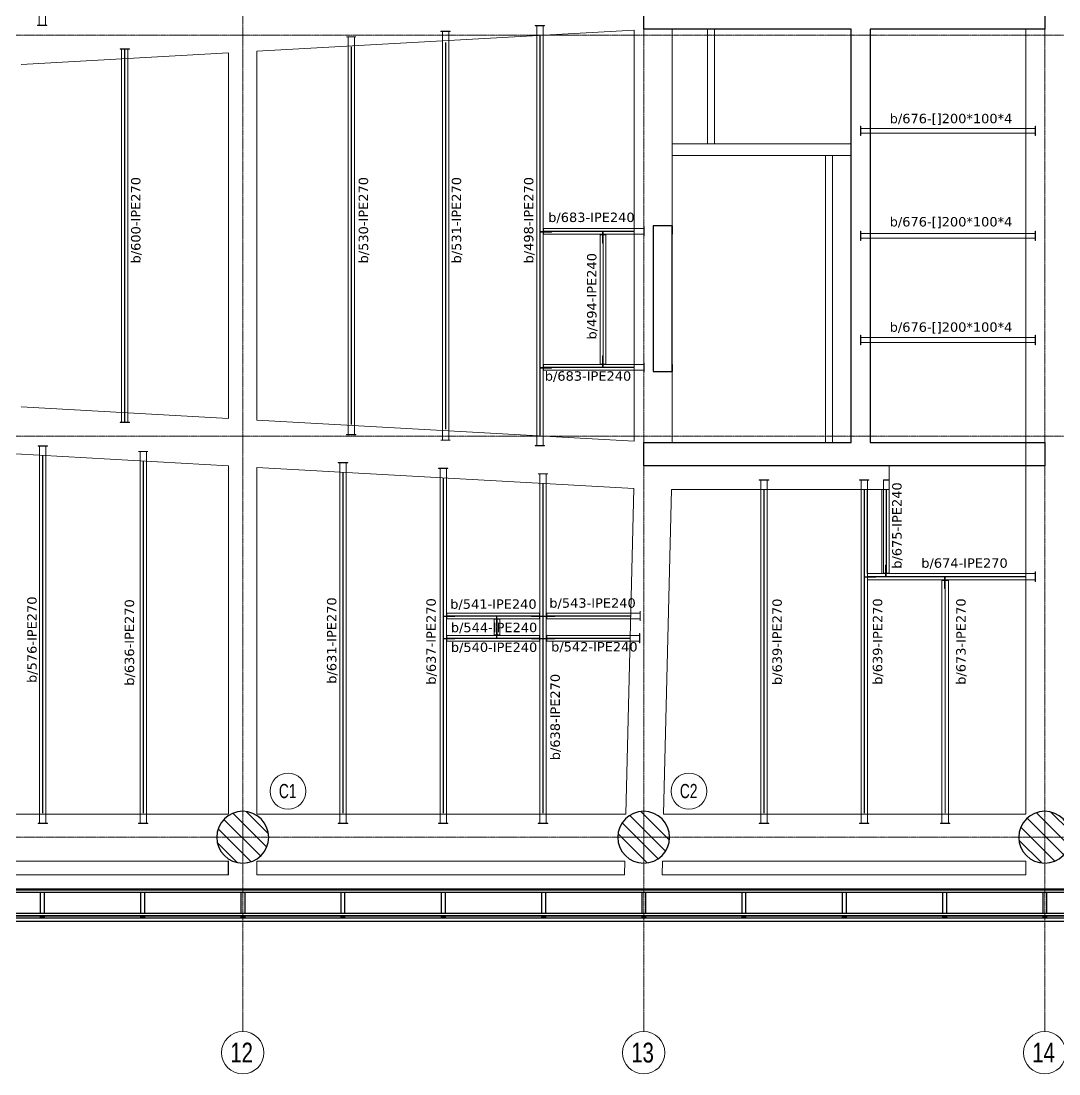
# Model space of a CAD drawing. Header units: millimetres. Extents: x 654 to 77164, y -21218 to 30031.
# Drawn here: x 42873 to 64874, y -5017 to 17300 of the extents above; entities that cross this region are included whole.
import ezdxf
from ezdxf.enums import TextEntityAlignment as Align

# ---------------------------------------------------------------- set-up
doc = ezdxf.new("R2010")
doc.units = ezdxf.units.MM
doc.linetypes.add('Grid Line', pattern=[3.33375, 1.905, -0.47625, 0.47625, -0.47625])
for name, color, linetype, lineweight in [('0-1', 7, 'Continuous', 5), ('A_ALMA', 255, 'Continuous', 5), ('E_B_PLACA-1', 10, 'Continuous', 25), ('E_B_PLACA-2', 254, 'Continuous', 25), ('E_COLUMNAS', 1, 'Continuous', 18), ('E_COLUMNAS-3', 1, 'Continuous', 35), ('E_COLUMNAS-4', 1, 'Continuous', 25), ('E_EJES', 8, 'Continuous', 9), ('E_EJES-1', 8, 'Grid Line', 9), ('E_MUROS-1', 2, 'Continuous', 25), ('E_TEXTO', 3, 'Continuous', 9), ('E_VIGAS', 5, 'Continuous', 9), ('E_VIGAS-1', 5, 'Continuous', 25), ('E_VIGAS-2', 10, 'Continuous', 25), ('E_VIGAS-3', 5, 'Continuous', 25), ('I-WALL-1', 2, 'Continuous', 18), ('P-PLATINA', 6, 'Continuous', 15), ('S-STRS', 31, 'Continuous', 9), ('VIGAS_HCB', 253, 'Continuous', 15)]:
    doc.layers.add(name, color=color, linetype=linetype, lineweight=lineweight)
doc.styles.add('Arial Narrow', font='', dxfattribs={"width": 0.85, "height": 0.3})
doc.styles.add('Swis721 LtCn BT', font='swisscl.ttf', dxfattribs={"height": 0.42})
doc.styles.add('VERDANA', font='verdana.ttf')
doc.styles.get('Arial Narrow').set_extended_font_data('Arial Narrow')

# ---------------------------------------------------------------- blocks, each defined once
blk = doc.blocks.new('EST_SFM_VIGA-METALICA-SECCION-C - EST_SFM_VIGA-METALICA-UPN100-1527742-_58_00m_N_E_-NIVEL-15 DOC')
at = {"layer": 'E_VIGAS-2'}
for p, q in [((34.044, 0.018), (-34.827, 0.018)), ((-34.827, -0.032), (34.044, -0.032))]:
    blk.add_line(p, q, dxfattribs=at)
blk = doc.blocks.new('EST_SFM_VIGA-METALICA-SECCION-C - EST_SFM_VIGA-METALICA-UPN100-1527772-_58_00m_N_E_-NIVEL-15 DOC')
at = {"layer": 'E_VIGAS-2'}
for p, q in [((34.942, 0.032), (-34.929, 0.032)), ((-34.929, -0.018), (34.942, -0.018))]:
    blk.add_line(p, q, dxfattribs=at)
blk = doc.blocks.new('EST_SFM_VIGA-METALICA-SECCION-C - EST_SFM_VIGA-METALICA-UPN160-1579051-_58_00m_N_E_-NIVEL-15 DOC')
at = {"layer": 'E_VIGAS-1'}
for p, q in [((30.107, 0.047), (-30.264, 0.047)), ((-30.269, -0.018), (30.113, -0.018))]:
    blk.add_line(p, q, dxfattribs=at)
blk = doc.blocks.new('DCTIB_CNI_EST_MOD-1A-FAC_0001_rvt-1-_58_00m_N_E_-NIVEL-15 DOC')
at = {"layer": 'E_B_PLACA-1'}
for p, q in [((-74.597, 139.545), (-5.727, 139.545)), ((-5.177, 138.995), (-75.147, 138.995))]:
    blk.add_line(p, q, dxfattribs=at)
at = {"layer": 'E_B_PLACA-2'}
for p, q in [((-5.727, 139.545), (-74.597, 139.545)), ((-75.147, 138.995), (-5.177, 138.995))]:
    blk.add_line(p, q, dxfattribs=at)
at = {"layer": 'E_VIGAS-1'}
for p, q in [((-35.953, 139.567), (-35.871, 139.567)), ((-35.953, 139.567), (-35.953, 139.545)), ((-35.953, 139.495), (-35.953, 139.045)), ((-35.871, 139.567), (-35.871, 139.545)), ((-35.871, 139.495), (-35.871, 139.045)), ((-33.828, 139.567), (-33.746, 139.567)), ((-33.828, 139.567), (-33.828, 139.545)), ((-33.828, 139.495), (-33.828, 139.045)), ((-33.746, 139.567), (-33.746, 139.545)), ((-33.746, 139.495), (-33.746, 139.045)), ((-31.703, 139.567), (-31.621, 139.567)), ((-31.703, 139.567), (-31.703, 139.545)), ((-31.703, 139.495), (-31.703, 139.045)), ((-31.621, 139.567), (-31.621, 139.545)), ((-31.621, 139.495), (-31.621, 139.045)), ((-29.578, 139.567), (-29.496, 139.567)), ((-29.578, 139.545), (-29.578, 139.567)), ((-29.578, 139.045), (-29.578, 139.495)), ((-29.496, 139.545), (-29.496, 139.567)), ((-29.496, 139.045), (-29.496, 139.495)), ((-27.454, 139.567), (-27.372, 139.567)), ((-27.454, 139.567), (-27.454, 139.545)), ((-27.454, 139.495), (-27.454, 139.045)), ((-27.372, 139.567), (-27.372, 139.545)), ((-27.372, 139.495), (-27.372, 139.045)), ((-25.328, 139.567), (-25.246, 139.567)), ((-25.328, 139.567), (-25.328, 139.545)), ((-25.328, 139.495), (-25.328, 139.045)), ((-25.246, 139.567), (-25.246, 139.545)), ((-25.246, 139.495), (-25.246, 139.045)), ((-23.203, 139.567), (-23.121, 139.567)), ((-23.203, 139.567), (-23.203, 139.545)), ((-23.203, 139.495), (-23.203, 139.045)), ((-23.121, 139.567), (-23.121, 139.545)), ((-23.121, 139.495), (-23.121, 139.045)), ((-21.078, 139.567), (-20.996, 139.567)), ((-21.078, 139.545), (-21.078, 139.567)), ((-21.078, 139.045), (-21.078, 139.495)), ((-20.996, 139.545), (-20.996, 139.567)), ((-20.996, 139.045), (-20.996, 139.495)), ((-18.953, 139.567), (-18.871, 139.567)), ((-18.953, 139.567), (-18.953, 139.545)), ((-18.953, 139.495), (-18.953, 139.045)), ((-18.871, 139.567), (-18.871, 139.545)), ((-18.871, 139.495), (-18.871, 139.045)), ((-16.828, 139.567), (-16.746, 139.567)), ((-16.828, 139.567), (-16.828, 139.545)), ((-16.828, 139.495), (-16.828, 139.045)), ((-16.746, 139.567), (-16.746, 139.545)), ((-16.746, 139.495), (-16.746, 139.045)), ((-14.703, 139.567), (-14.621, 139.567)), ((-14.703, 139.567), (-14.703, 139.545)), ((-14.703, 139.495), (-14.703, 139.045)), ((-14.621, 139.567), (-14.621, 139.545)), ((-14.621, 139.495), (-14.621, 139.045)), ((-35.953, 138.995), (-35.953, 138.967)), ((-35.953, 138.967), (-35.871, 138.967)), ((-35.953, 138.966), (-35.953, 138.967)), ((-35.925, 138.966), (-35.953, 138.966)), ((-35.915, 138.961), (-35.915, 138.966)), ((-35.915, 138.947), (-35.915, 138.961)), ((-35.91, 138.966), (-35.91, 138.961)), ((-35.91, 138.961), (-35.91, 138.947)), ((-35.871, 138.966), (-35.899, 138.966)), ((-35.871, 138.995), (-35.871, 138.967)), ((-35.871, 138.967), (-35.871, 138.966)), ((-33.828, 138.995), (-33.828, 138.967)), ((-33.828, 138.967), (-33.746, 138.967)), ((-33.828, 138.966), (-33.828, 138.967)), ((-33.8, 138.966), (-33.828, 138.966)), ((-33.79, 138.961), (-33.79, 138.966)), ((-33.79, 138.947), (-33.79, 138.961)), ((-33.785, 138.966), (-33.785, 138.961)), ((-33.785, 138.961), (-33.785, 138.947)), ((-33.746, 138.966), (-33.774, 138.966)), ((-33.746, 138.995), (-33.746, 138.967)), ((-33.746, 138.967), (-33.746, 138.966)), ((-31.703, 138.995), (-31.703, 138.967)), ((-31.703, 138.967), (-31.621, 138.967)), ((-31.703, 138.966), (-31.703, 138.967)), ((-31.675, 138.966), (-31.703, 138.966)), ((-31.664, 138.961), (-31.664, 138.966)), ((-31.664, 138.947), (-31.664, 138.961)), ((-31.659, 138.966), (-31.659, 138.961)), ((-31.659, 138.961), (-31.659, 138.947)), ((-31.621, 138.966), (-31.649, 138.966)), ((-31.621, 138.995), (-31.621, 138.967)), ((-31.621, 138.967), (-31.621, 138.966)), ((-29.578, 138.967), (-29.578, 138.995)), ((-29.578, 138.966), (-29.578, 138.967)), ((-29.578, 138.967), (-29.496, 138.967)), ((-29.55, 138.966), (-29.578, 138.966)), ((-29.54, 138.961), (-29.54, 138.966)), ((-29.54, 138.947), (-29.54, 138.961)), ((-29.535, 138.966), (-29.535, 138.961)), ((-29.535, 138.961), (-29.535, 138.947)), ((-29.496, 138.966), (-29.524, 138.966)), ((-29.496, 138.967), (-29.496, 138.995)), ((-29.496, 138.967), (-29.496, 138.966)), ((-27.454, 138.995), (-27.454, 138.967)), ((-27.454, 138.967), (-27.372, 138.967)), ((-27.454, 138.966), (-27.454, 138.967)), ((-27.426, 138.966), (-27.454, 138.966)), ((-27.415, 138.961), (-27.415, 138.966)), ((-27.415, 138.947), (-27.415, 138.961)), ((-27.41, 138.966), (-27.41, 138.961)), ((-27.41, 138.961), (-27.41, 138.947)), ((-27.372, 138.966), (-27.399, 138.966)), ((-27.372, 138.995), (-27.372, 138.967)), ((-27.372, 138.967), (-27.372, 138.966)), ((-25.328, 138.995), (-25.328, 138.967)), ((-25.328, 138.967), (-25.246, 138.967)), ((-25.328, 138.966), (-25.328, 138.967)), ((-25.3, 138.966), (-25.328, 138.966)), ((-25.29, 138.961), (-25.29, 138.966)), ((-25.29, 138.947), (-25.29, 138.961)), ((-25.285, 138.966), (-25.285, 138.961)), ((-25.285, 138.961), (-25.285, 138.947)), ((-25.246, 138.966), (-25.274, 138.966)), ((-25.246, 138.995), (-25.246, 138.967)), ((-25.246, 138.967), (-25.246, 138.966)), ((-23.203, 138.995), (-23.203, 138.967)), ((-23.203, 138.967), (-23.121, 138.967)), ((-23.203, 138.966), (-23.203, 138.967)), ((-23.175, 138.966), (-23.203, 138.966)), ((-23.164, 138.961), (-23.164, 138.966)), ((-23.164, 138.947), (-23.164, 138.961)), ((-23.159, 138.966), (-23.159, 138.961)), ((-23.159, 138.961), (-23.159, 138.947)), ((-23.121, 138.966), (-23.149, 138.966)), ((-23.121, 138.995), (-23.121, 138.967)), ((-23.121, 138.967), (-23.121, 138.966)), ((-21.078, 138.967), (-21.078, 138.995)), ((-21.078, 138.966), (-21.078, 138.967)), ((-21.078, 138.967), (-20.996, 138.967)), ((-21.05, 138.966), (-21.078, 138.966)), ((-21.04, 138.961), (-21.04, 138.966)), ((-21.04, 138.947), (-21.04, 138.961)), ((-21.035, 138.966), (-21.035, 138.961)), ((-21.035, 138.961), (-21.035, 138.947)), ((-20.996, 138.966), (-21.024, 138.966)), ((-20.996, 138.967), (-20.996, 138.995)), ((-20.996, 138.967), (-20.996, 138.966)), ((-18.953, 138.995), (-18.953, 138.967)), ((-18.953, 138.967), (-18.871, 138.967)), ((-18.953, 138.966), (-18.953, 138.967)), ((-18.925, 138.966), (-18.953, 138.966)), ((-18.915, 138.961), (-18.915, 138.966)), ((-18.915, 138.947), (-18.915, 138.961)), ((-18.91, 138.966), (-18.91, 138.961)), ((-18.91, 138.961), (-18.91, 138.947)), ((-18.871, 138.966), (-18.899, 138.966)), ((-18.871, 138.995), (-18.871, 138.967)), ((-18.871, 138.967), (-18.871, 138.966)), ((-16.828, 138.995), (-16.828, 138.967)), ((-16.828, 138.967), (-16.746, 138.967)), ((-16.828, 138.966), (-16.828, 138.967)), ((-16.8, 138.966), (-16.828, 138.966)), ((-16.79, 138.961), (-16.79, 138.966)), ((-16.79, 138.947), (-16.79, 138.961)), ((-16.785, 138.966), (-16.785, 138.961)), ((-16.785, 138.961), (-16.785, 138.947)), ((-16.746, 138.966), (-16.774, 138.966)), ((-16.746, 138.995), (-16.746, 138.967)), ((-16.746, 138.967), (-16.746, 138.966)), ((-14.703, 138.995), (-14.703, 138.967)), ((-14.621, 138.967), (-14.703, 138.967)), ((-14.703, 138.967), (-14.621, 138.967)), ((-14.703, 138.966), (-14.703, 138.967)), ((-14.675, 138.966), (-14.703, 138.966)), ((-14.665, 138.961), (-14.665, 138.966)), ((-14.665, 138.947), (-14.665, 138.961)), ((-14.66, 138.966), (-14.66, 138.961)), ((-14.66, 138.961), (-14.66, 138.947)), ((-14.621, 138.966), (-14.649, 138.966)), ((-14.621, 138.995), (-14.621, 138.967)), ((-14.621, 138.967), (-14.621, 138.966))]:
    blk.add_line(p, q, dxfattribs=at)
for points, knots in [([(-35.915, 138.961), (-35.915, 138.962), (-35.915, 138.963), (-35.917, 138.965), (-35.918, 138.965), (-35.92, 138.966), (-35.921, 138.966), (-35.922, 138.966), (-35.924, 138.966), (-35.925, 138.966)], [0, 0, 0, 0, 0.285714, 0.428571, 0.571429, 0.678571, 0.732143, 0.785714, 1, 1, 1, 1]), ([(-35.925, 138.966), (-35.924, 138.966), (-35.923, 138.966), (-35.92, 138.966), (-35.918, 138.965), (-35.916, 138.964), (-35.915, 138.963), (-35.915, 138.962), (-35.915, 138.961)], [0, 0, 0, 0, 0.142857, 0.285714, 0.428571, 0.571429, 0.785714, 1, 1, 1, 1]), ([(-35.91, 138.961), (-35.91, 138.962), (-35.909, 138.963), (-35.908, 138.965), (-35.906, 138.965), (-35.905, 138.966), (-35.904, 138.966), (-35.902, 138.966), (-35.9, 138.966), (-35.899, 138.966)], [0, 0, 0, 0, 0.285714, 0.428571, 0.571429, 0.678571, 0.732143, 0.785714, 1, 1, 1, 1]), ([(-35.899, 138.966), (-35.9, 138.966), (-35.901, 138.966), (-35.904, 138.966), (-35.906, 138.965), (-35.908, 138.964), (-35.909, 138.963), (-35.91, 138.962), (-35.91, 138.961)], [0, 0, 0, 0, 0.142857, 0.285714, 0.428571, 0.571429, 0.785714, 1, 1, 1, 1]), ([(-33.79, 138.961), (-33.79, 138.962), (-33.79, 138.963), (-33.792, 138.965), (-33.793, 138.965), (-33.795, 138.966), (-33.796, 138.966), (-33.797, 138.966), (-33.799, 138.966), (-33.8, 138.966)], [0, 0, 0, 0, 0.285714, 0.428571, 0.571429, 0.678571, 0.732143, 0.785714, 1, 1, 1, 1]), ([(-33.8, 138.966), (-33.799, 138.966), (-33.798, 138.966), (-33.795, 138.966), (-33.793, 138.965), (-33.791, 138.964), (-33.79, 138.963), (-33.79, 138.962), (-33.79, 138.961)], [0, 0, 0, 0, 0.142857, 0.285714, 0.428571, 0.571429, 0.785714, 1, 1, 1, 1]), ([(-33.785, 138.961), (-33.785, 138.962), (-33.784, 138.963), (-33.783, 138.965), (-33.781, 138.965), (-33.78, 138.966), (-33.779, 138.966), (-33.777, 138.966), (-33.775, 138.966), (-33.774, 138.966)], [0, 0, 0, 0, 0.285714, 0.428571, 0.571429, 0.678571, 0.732143, 0.785714, 1, 1, 1, 1]), ([(-33.774, 138.966), (-33.775, 138.966), (-33.776, 138.966), (-33.779, 138.966), (-33.781, 138.965), (-33.783, 138.964), (-33.784, 138.963), (-33.785, 138.962), (-33.785, 138.961)], [0, 0, 0, 0, 0.142857, 0.285714, 0.428571, 0.571429, 0.785714, 1, 1, 1, 1]), ([(-31.664, 138.961), (-31.664, 138.962), (-31.665, 138.963), (-31.666, 138.965), (-31.668, 138.965), (-31.669, 138.966), (-31.67, 138.966), (-31.672, 138.966), (-31.674, 138.966), (-31.675, 138.966)], [0, 0, 0, 0, 0.285714, 0.428571, 0.571429, 0.678571, 0.732143, 0.785714, 1, 1, 1, 1]), ([(-31.675, 138.966), (-31.674, 138.966), (-31.673, 138.966), (-31.67, 138.966), (-31.668, 138.965), (-31.666, 138.964), (-31.665, 138.963), (-31.664, 138.962), (-31.664, 138.961)], [0, 0, 0, 0, 0.142857, 0.285714, 0.428571, 0.571429, 0.785714, 1, 1, 1, 1]), ([(-31.659, 138.961), (-31.659, 138.962), (-31.659, 138.963), (-31.657, 138.965), (-31.656, 138.965), (-31.654, 138.966), (-31.653, 138.966), (-31.652, 138.966), (-31.65, 138.966), (-31.649, 138.966)], [0, 0, 0, 0, 0.285714, 0.428571, 0.571429, 0.678571, 0.732143, 0.785714, 1, 1, 1, 1]), ([(-31.649, 138.966), (-31.65, 138.966), (-31.651, 138.966), (-31.654, 138.966), (-31.656, 138.965), (-31.658, 138.964), (-31.659, 138.963), (-31.659, 138.962), (-31.659, 138.961)], [0, 0, 0, 0, 0.142857, 0.285714, 0.428571, 0.571429, 0.785714, 1, 1, 1, 1]), ([(-29.55, 138.966), (-29.549, 138.966), (-29.548, 138.966), (-29.545, 138.966), (-29.543, 138.965), (-29.541, 138.964), (-29.54, 138.963), (-29.54, 138.962), (-29.54, 138.961)], [0, 0, 0, 0, 0.142857, 0.285714, 0.428571, 0.571429, 0.785714, 1, 1, 1, 1]), ([(-29.54, 138.961), (-29.54, 138.962), (-29.54, 138.963), (-29.542, 138.965), (-29.543, 138.965), (-29.545, 138.966), (-29.546, 138.966), (-29.547, 138.966), (-29.549, 138.966), (-29.55, 138.966)], [0, 0, 0, 0, 0.285714, 0.428571, 0.571429, 0.678571, 0.732143, 0.785714, 1, 1, 1, 1]), ([(-29.524, 138.966), (-29.525, 138.966), (-29.526, 138.966), (-29.529, 138.966), (-29.531, 138.965), (-29.533, 138.964), (-29.534, 138.963), (-29.535, 138.962), (-29.535, 138.961)], [0, 0, 0, 0, 0.142857, 0.285714, 0.428571, 0.571429, 0.785714, 1, 1, 1, 1]), ([(-29.535, 138.961), (-29.535, 138.962), (-29.534, 138.963), (-29.533, 138.965), (-29.531, 138.965), (-29.53, 138.966), (-29.529, 138.966), (-29.527, 138.966), (-29.525, 138.966), (-29.524, 138.966)], [0, 0, 0, 0, 0.285714, 0.428571, 0.571429, 0.678571, 0.732143, 0.785714, 1, 1, 1, 1]), ([(-27.415, 138.961), (-27.415, 138.962), (-27.415, 138.963), (-27.417, 138.965), (-27.419, 138.965), (-27.42, 138.966), (-27.421, 138.966), (-27.423, 138.966), (-27.424, 138.966), (-27.426, 138.966)], [0, 0, 0, 0, 0.285714, 0.428571, 0.571429, 0.678571, 0.732143, 0.785714, 1, 1, 1, 1]), ([(-27.426, 138.966), (-27.425, 138.966), (-27.423, 138.966), (-27.421, 138.966), (-27.419, 138.965), (-27.417, 138.964), (-27.415, 138.963), (-27.415, 138.962), (-27.415, 138.961)], [0, 0, 0, 0, 0.142857, 0.285714, 0.428571, 0.571429, 0.785714, 1, 1, 1, 1]), ([(-27.41, 138.961), (-27.41, 138.962), (-27.41, 138.963), (-27.408, 138.965), (-27.407, 138.965), (-27.405, 138.966), (-27.404, 138.966), (-27.402, 138.966), (-27.401, 138.966), (-27.399, 138.966)], [0, 0, 0, 0, 0.285714, 0.428571, 0.571429, 0.678571, 0.732143, 0.785714, 1, 1, 1, 1]), ([(-27.399, 138.966), (-27.4, 138.966), (-27.402, 138.966), (-27.404, 138.966), (-27.406, 138.965), (-27.408, 138.964), (-27.41, 138.963), (-27.41, 138.962), (-27.41, 138.961)], [0, 0, 0, 0, 0.142857, 0.285714, 0.428571, 0.571429, 0.785714, 1, 1, 1, 1]), ([(-25.29, 138.961), (-25.29, 138.962), (-25.29, 138.963), (-25.292, 138.965), (-25.293, 138.965), (-25.295, 138.966), (-25.296, 138.966), (-25.297, 138.966), (-25.299, 138.966), (-25.3, 138.966)], [0, 0, 0, 0, 0.285714, 0.428571, 0.571429, 0.678571, 0.732143, 0.785714, 1, 1, 1, 1]), ([(-25.3, 138.966), (-25.299, 138.966), (-25.298, 138.966), (-25.295, 138.966), (-25.293, 138.965), (-25.291, 138.964), (-25.29, 138.963), (-25.29, 138.962), (-25.29, 138.961)], [0, 0, 0, 0, 0.142857, 0.285714, 0.428571, 0.571429, 0.785714, 1, 1, 1, 1]), ([(-25.285, 138.961), (-25.285, 138.962), (-25.284, 138.963), (-25.283, 138.965), (-25.281, 138.965), (-25.28, 138.966), (-25.279, 138.966), (-25.277, 138.966), (-25.275, 138.966), (-25.274, 138.966)], [0, 0, 0, 0, 0.285714, 0.428571, 0.571429, 0.678571, 0.732143, 0.785714, 1, 1, 1, 1]), ([(-25.274, 138.966), (-25.275, 138.966), (-25.276, 138.966), (-25.279, 138.966), (-25.281, 138.965), (-25.283, 138.964), (-25.284, 138.963), (-25.285, 138.962), (-25.285, 138.961)], [0, 0, 0, 0, 0.142857, 0.285714, 0.428571, 0.571429, 0.785714, 1, 1, 1, 1]), ([(-23.164, 138.961), (-23.164, 138.962), (-23.165, 138.963), (-23.166, 138.965), (-23.168, 138.965), (-23.169, 138.966), (-23.17, 138.966), (-23.172, 138.966), (-23.174, 138.966), (-23.175, 138.966)], [0, 0, 0, 0, 0.285714, 0.428571, 0.571429, 0.678571, 0.732143, 0.785714, 1, 1, 1, 1]), ([(-23.175, 138.966), (-23.174, 138.966), (-23.173, 138.966), (-23.17, 138.966), (-23.168, 138.965), (-23.166, 138.964), (-23.165, 138.963), (-23.164, 138.962), (-23.164, 138.961)], [0, 0, 0, 0, 0.142857, 0.285714, 0.428571, 0.571429, 0.785714, 1, 1, 1, 1]), ([(-23.159, 138.961), (-23.159, 138.962), (-23.159, 138.963), (-23.157, 138.965), (-23.156, 138.965), (-23.154, 138.966), (-23.153, 138.966), (-23.152, 138.966), (-23.15, 138.966), (-23.149, 138.966)], [0, 0, 0, 0, 0.285714, 0.428571, 0.571429, 0.678571, 0.732143, 0.785714, 1, 1, 1, 1]), ([(-23.149, 138.966), (-23.15, 138.966), (-23.151, 138.966), (-23.154, 138.966), (-23.156, 138.965), (-23.158, 138.964), (-23.159, 138.963), (-23.159, 138.962), (-23.159, 138.961)], [0, 0, 0, 0, 0.142857, 0.285714, 0.428571, 0.571429, 0.785714, 1, 1, 1, 1]), ([(-21.05, 138.966), (-21.049, 138.966), (-21.048, 138.966), (-21.045, 138.966), (-21.043, 138.965), (-21.041, 138.964), (-21.04, 138.963), (-21.04, 138.962), (-21.04, 138.961)], [0, 0, 0, 0, 0.142857, 0.285714, 0.428571, 0.571429, 0.785714, 1, 1, 1, 1]), ([(-21.04, 138.961), (-21.04, 138.962), (-21.04, 138.963), (-21.042, 138.965), (-21.043, 138.965), (-21.045, 138.966), (-21.046, 138.966), (-21.047, 138.966), (-21.049, 138.966), (-21.05, 138.966)], [0, 0, 0, 0, 0.285714, 0.428571, 0.571429, 0.678571, 0.732143, 0.785714, 1, 1, 1, 1]), ([(-21.024, 138.966), (-21.025, 138.966), (-21.026, 138.966), (-21.029, 138.966), (-21.031, 138.965), (-21.033, 138.964), (-21.034, 138.963), (-21.035, 138.962), (-21.035, 138.961)], [0, 0, 0, 0, 0.142857, 0.285714, 0.428571, 0.571429, 0.785714, 1, 1, 1, 1]), ([(-21.035, 138.961), (-21.035, 138.962), (-21.034, 138.963), (-21.033, 138.965), (-21.031, 138.965), (-21.03, 138.966), (-21.029, 138.966), (-21.027, 138.966), (-21.025, 138.966), (-21.024, 138.966)], [0, 0, 0, 0, 0.285714, 0.428571, 0.571429, 0.678571, 0.732143, 0.785714, 1, 1, 1, 1]), ([(-18.915, 138.961), (-18.915, 138.962), (-18.915, 138.963), (-18.917, 138.965), (-18.918, 138.965), (-18.92, 138.966), (-18.921, 138.966), (-18.922, 138.966), (-18.924, 138.966), (-18.925, 138.966)], [0, 0, 0, 0, 0.285714, 0.428571, 0.571429, 0.678571, 0.732143, 0.785714, 1, 1, 1, 1]), ([(-18.925, 138.966), (-18.924, 138.966), (-18.923, 138.966), (-18.92, 138.966), (-18.918, 138.965), (-18.916, 138.964), (-18.915, 138.963), (-18.915, 138.962), (-18.915, 138.961)], [0, 0, 0, 0, 0.142857, 0.285714, 0.428571, 0.571429, 0.785714, 1, 1, 1, 1]), ([(-18.91, 138.961), (-18.91, 138.962), (-18.909, 138.963), (-18.908, 138.965), (-18.906, 138.965), (-18.905, 138.966), (-18.904, 138.966), (-18.902, 138.966), (-18.9, 138.966), (-18.899, 138.966)], [0, 0, 0, 0, 0.285714, 0.428571, 0.571429, 0.678571, 0.732143, 0.785714, 1, 1, 1, 1]), ([(-18.899, 138.966), (-18.9, 138.966), (-18.901, 138.966), (-18.904, 138.966), (-18.906, 138.965), (-18.908, 138.964), (-18.909, 138.963), (-18.91, 138.962), (-18.91, 138.961)], [0, 0, 0, 0, 0.142857, 0.285714, 0.428571, 0.571429, 0.785714, 1, 1, 1, 1]), ([(-16.79, 138.961), (-16.79, 138.962), (-16.79, 138.963), (-16.792, 138.965), (-16.793, 138.965), (-16.795, 138.966), (-16.796, 138.966), (-16.797, 138.966), (-16.799, 138.966), (-16.8, 138.966)], [0, 0, 0, 0, 0.285714, 0.428571, 0.571429, 0.678571, 0.732143, 0.785714, 1, 1, 1, 1]), ([(-16.8, 138.966), (-16.799, 138.966), (-16.798, 138.966), (-16.795, 138.966), (-16.793, 138.965), (-16.791, 138.964), (-16.79, 138.963), (-16.79, 138.962), (-16.79, 138.961)], [0, 0, 0, 0, 0.142857, 0.285714, 0.428571, 0.571429, 0.785714, 1, 1, 1, 1]), ([(-16.785, 138.961), (-16.785, 138.962), (-16.784, 138.963), (-16.783, 138.965), (-16.781, 138.965), (-16.78, 138.966), (-16.779, 138.966), (-16.777, 138.966), (-16.775, 138.966), (-16.774, 138.966)], [0, 0, 0, 0, 0.285714, 0.428571, 0.571429, 0.678571, 0.732143, 0.785714, 1, 1, 1, 1]), ([(-16.774, 138.966), (-16.775, 138.966), (-16.776, 138.966), (-16.779, 138.966), (-16.781, 138.965), (-16.783, 138.964), (-16.784, 138.963), (-16.785, 138.962), (-16.785, 138.961)], [0, 0, 0, 0, 0.142857, 0.285714, 0.428571, 0.571429, 0.785714, 1, 1, 1, 1]), ([(-14.665, 138.961), (-14.665, 138.962), (-14.665, 138.963), (-14.667, 138.965), (-14.668, 138.965), (-14.67, 138.966), (-14.671, 138.966), (-14.672, 138.966), (-14.674, 138.966), (-14.675, 138.966)], [0, 0, 0, 0, 0.285714, 0.428571, 0.571429, 0.678571, 0.732143, 0.785714, 1, 1, 1, 1]), ([(-14.675, 138.966), (-14.674, 138.966), (-14.673, 138.966), (-14.67, 138.966), (-14.668, 138.965), (-14.666, 138.964), (-14.665, 138.963), (-14.665, 138.962), (-14.665, 138.961)], [0, 0, 0, 0, 0.142857, 0.285714, 0.428571, 0.571429, 0.785714, 1, 1, 1, 1]), ([(-14.66, 138.961), (-14.66, 138.962), (-14.659, 138.963), (-14.658, 138.965), (-14.656, 138.965), (-14.655, 138.966), (-14.654, 138.966), (-14.652, 138.966), (-14.65, 138.966), (-14.649, 138.966)], [0, 0, 0, 0, 0.285714, 0.428571, 0.571429, 0.678571, 0.732143, 0.785714, 1, 1, 1, 1]), ([(-14.649, 138.966), (-14.65, 138.966), (-14.651, 138.966), (-14.654, 138.966), (-14.656, 138.965), (-14.658, 138.964), (-14.659, 138.963), (-14.66, 138.962), (-14.66, 138.961)], [0, 0, 0, 0, 0.142857, 0.285714, 0.428571, 0.571429, 0.785714, 1, 1, 1, 1])]:
    blk.add_open_spline(points, degree=3, knots=knots, dxfattribs=at)
for name, p in [('EST_SFM_VIGA-METALICA-SECCION-C - EST_SFM_VIGA-METALICA-UPN100-1527742-_58_00m_N_E_-NIVEL-15 DOC', (-39.77, 139.527)), ('EST_SFM_VIGA-METALICA-SECCION-C - EST_SFM_VIGA-METALICA-UPN100-1527772-_58_00m_N_E_-NIVEL-15 DOC', (-40.169, 139.013)), ('EST_SFM_VIGA-METALICA-SECCION-C - EST_SFM_VIGA-METALICA-UPN160-1579051-_58_00m_N_E_-NIVEL-15 DOC', (-40.084, 138.9))]:
    blk.add_blockref(name, p, dxfattribs=at)
blk = doc.blocks.new('EST_SCM_COLUMNA-SECCION-CIRCULAR - EST_SCM_COLUMNA-CONCRETO-CIRCULAR_Ø_110cm-V14-_58_00m_N_E_-NIVEL-15 DOC')
at = {"layer": 'E_COLUMNAS'}
h = blk.add_hatch(dxfattribs=at)
h.set_pattern_fill('FP_11', color=256, style=0, pattern_type=2)
h.set_pattern_definition([(135, (31.662, -140.662), (-0.15909903, -0.15909903), [])])
h.paths.add_polyline_path([(0.041, -0.548), (0.122, -0.536), (0.201, -0.512), (0.275, -0.476), (0.343, -0.43), (0.403, -0.374), (0.454, -0.31), (0.496, -0.239), (0.526, -0.162), (0.544, -0.082), (0.55, 0), (0.544, 0.082), (0.526, 0.162), (0.496, 0.239), (0.454, 0.31), (0.403, 0.374), (0.343, 0.43), (0.275, 0.476), (0.201, 0.512), (0.122, 0.536), (0.041, 0.548), (-0.041, 0.548), (-0.122, 0.536), (-0.201, 0.512), (-0.275, 0.476), (-0.343, 0.43), (-0.403, 0.374), (-0.454, 0.31), (-0.496, 0.239), (-0.526, 0.162), (-0.544, 0.082), (-0.55, 0), (-0.544, -0.082), (-0.526, -0.162), (-0.496, -0.239), (-0.454, -0.31), (-0.403, -0.374), (-0.343, -0.43), (-0.275, -0.476), (-0.201, -0.512), (-0.122, -0.536), (-0.041, -0.548)])
at = {"layer": 'E_COLUMNAS-4'}
for start, end in [(360, 180), (180, 360)]:
    blk.add_arc((0, 0), 0.55, start, end, dxfattribs=at)
blk = doc.blocks.new('EST_SCM_COLUMNA-SECCION-CIRCULAR - EST_SCM_COLUMNA-CONCRETO-CIRCULAR_Ø_110cm-V15-_58_00m_N_E_-NIVEL-15 DOC')
at = {"layer": 'E_COLUMNAS'}
h = blk.add_hatch(dxfattribs=at)
h.set_pattern_fill('FP_12', color=256, style=0, pattern_type=2)
h.set_pattern_definition([(135, (23.162, -140.662), (-0.15909903, -0.15909903), [])])
h.paths.add_polyline_path([(0.041, -0.548), (0.122, -0.536), (0.201, -0.512), (0.275, -0.476), (0.343, -0.43), (0.403, -0.374), (0.454, -0.31), (0.496, -0.239), (0.526, -0.162), (0.544, -0.082), (0.55, 0), (0.544, 0.082), (0.526, 0.162), (0.496, 0.239), (0.454, 0.31), (0.403, 0.374), (0.343, 0.43), (0.275, 0.476), (0.201, 0.512), (0.122, 0.536), (0.041, 0.548), (-0.041, 0.548), (-0.122, 0.536), (-0.201, 0.512), (-0.275, 0.476), (-0.343, 0.43), (-0.403, 0.374), (-0.454, 0.31), (-0.496, 0.239), (-0.526, 0.162), (-0.544, 0.082), (-0.55, 0), (-0.544, -0.082), (-0.526, -0.162), (-0.496, -0.239), (-0.454, -0.31), (-0.403, -0.374), (-0.343, -0.43), (-0.275, -0.476), (-0.201, -0.512), (-0.122, -0.536), (-0.041, -0.548)])
at = {"layer": 'E_COLUMNAS-4'}
for start, end in [(360, 180), (180, 360)]:
    blk.add_arc((0, 0), 0.55, start, end, dxfattribs=at)
blk = doc.blocks.new('EST_SCM_COLUMNA-SECCION-CIRCULAR - EST_SCM_COLUMNA-CONCRETO-CIRCULAR_Ø_110cm-V16-_58_00m_N_E_-NIVEL-15 DOC')
at = {"layer": 'E_COLUMNAS'}
h = blk.add_hatch(dxfattribs=at)
h.set_pattern_fill('FP_13', color=256, style=0, pattern_type=2)
h.set_pattern_definition([(135, (14.662, -140.662), (-0.15909903, -0.15909903), [])])
h.paths.add_polyline_path([(0.041, -0.548), (0.122, -0.536), (0.201, -0.512), (0.275, -0.476), (0.343, -0.43), (0.403, -0.374), (0.454, -0.31), (0.496, -0.239), (0.526, -0.162), (0.544, -0.082), (0.55, 0), (0.544, 0.082), (0.526, 0.162), (0.496, 0.239), (0.454, 0.31), (0.403, 0.374), (0.343, 0.43), (0.275, 0.476), (0.201, 0.512), (0.122, 0.536), (0.041, 0.548), (-0.041, 0.548), (-0.122, 0.536), (-0.201, 0.512), (-0.275, 0.476), (-0.343, 0.43), (-0.403, 0.374), (-0.454, 0.31), (-0.496, 0.239), (-0.526, 0.162), (-0.544, 0.082), (-0.55, 0), (-0.544, -0.082), (-0.526, -0.162), (-0.496, -0.239), (-0.454, -0.31), (-0.403, -0.374), (-0.343, -0.43), (-0.275, -0.476), (-0.201, -0.512), (-0.122, -0.536), (-0.041, -0.548)])
at = {"layer": 'E_COLUMNAS-4'}
for start, end in [(360, 180), (180, 360)]:
    blk.add_arc((0, 0), 0.55, start, end, dxfattribs=at)
blk = doc.blocks.new('Grid - CNI_NOMBRE EJES-372759-_58_00m_N_E_-NIVEL-15 DOC')
at = {"layer": 'E_EJES'}
blk.add_circle((0, 0), 0.003, dxfattribs=at)
blk = doc.blocks.new('CNI_TAG COLUMNAS CONCRETO MARCA - CNI_COLUMNA CONCRETO-582370-_58_00m_N_E_-NIVEL-15 DOC')
at = {"layer": 'E_TEXTO'}
for start, end in [(360, 180), (180, 360)]:
    blk.add_arc((0.00026, -0.00015), 0.00254, start, end, dxfattribs=at)

msp = doc.modelspace()

# ---------------------------------------------------------------- linework, layer by layer
at = {"layer": 'A_ALMA'}
for p, q in [((53868.7, 8511.4), (53868.7, 16989.4)), ((53875.3, 8511.4), (53875.3, 16989.4)), ((49868.3, 8745.6), (49868.3, 16756)), ((49874.9, 8745.6), (49874.9, 16756)), ((51536.5, 16865.2), (51536.5, 16865.2)), ((51543.1, 16865.5), (51543.1, 16865.6)), ((51868.7, 8652.3), (51868.7, 16848.8)), ((51875.3, 8652.3), (51875.3, 16848.8)), ((45068.8, 8797.3), (45068.8, 16705.2)), ((45075.4, 8797.3), (45075.4, 16705.2)), ((53952.2, 12843.3), (55863.1, 12843.3)), ((53952.2, 12837.1), (55863.1, 12837.1)), ((55209.1, 10028.4), (55209.1, 12770.2)), ((55215.3, 10028.4), (55215.3, 12767.5)), ((53952.2, 9961.1), (55863.1, 9961.1)), ((53952.2, 9954.9), (55863.1, 9954.9)), ((51536.5, 8636.1), (51536.5, 8636.2)), ((51543.1, 8635.7), (51543.1, 8635.8)), ((43328.8, 510), (43328.8, 8082.9)), ((43335.4, 510), (43335.4, 8082.9)), ((45458.8, 510), (45458.8, 7963.9)), ((45465.4, 510), (45465.4, 7963.9)), ((49693.8, 510), (49693.8, 7727.3)), ((49700.4, 510), (49700.4, 7727.3)), ((51818.8, 510), (51818.8, 7608.6)), ((51825.4, 510), (51825.4, 7608.6)), ((53934, 510), (53934, 7490.4)), ((53940.6, 510), (53940.6, 7490.4)), ((61209, 5600.1), (61209, 7370)), ((61215.2, 5600.1), (61215.2, 7370)), ((58618.8, 510), (58618.8, 7360.2)), ((58625.4, 510), (58625.4, 7360.2)), ((60743.8, 509.9), (60743.8, 7360)), ((60750.4, 509.9), (60750.4, 7360)), ((60817.1, 5525.9), (64172.1, 5525.9)), ((60817.1, 5519.3), (64172.1, 5519.3)), ((62458.8, 510), (62458.8, 5442.3)), ((62465.4, 510), (62465.4, 5442.3)), ((51900.6, 4691.9), (53860.8, 4691.9)), ((54015.8, 4692.3), (55784.5, 4692.3)), ((51900.6, 4685.7), (53860.8, 4685.7)), ((52960.1, 4289.2), (52960.1, 4619.2)), ((52966.3, 4289.2), (52966.3, 4619.2)), ((54015.8, 4686.1), (55784.5, 4686.1)), ((51900.6, 4222.3), (53860.8, 4222.3)), ((51900.6, 4216.1), (53860.8, 4216.1)), ((54015.8, 4222.3), (55772.8, 4222.3)), ((54015.8, 4216.1), (55772.8, 4216.1))]:
    msp.add_line(p, q, dxfattribs=at)
at = {"layer": 'E_EJES-1'}
for p, q in [((47572.1, -4117.1), (47572.1, 29130.8)), ((56072.1, -4117.1), (56072.1, 29130.8)), ((64572.1, -4117.1), (64572.1, 29130.8)), ((1554, 17000), (76264.1, 17000)), ((1554, 8500), (76264.1, 8500)), ((1554, 0), (76264.1, 0))]:
    msp.add_line(p, q, dxfattribs=at)
at = {"layer": 'E_MUROS-1'}
msp.add_lwpolyline([(64572.2, 17630.2), (64572.2, 17130.2), (60872.3, 17130.2), (60872.3, 8370.2), (64572.2, 8370.2), (64572.2, 7870.2), (56072.2, 7870.2), (56072.2, 8370.2), (60472.3, 8370.2), (60472.3, 17130.2), (56072.2, 17130.2), (56072.2, 17630.2)], close=True, dxfattribs=at)
msp.add_lwpolyline([(56672.3, 11830.2), (56672.3, 12956.7), (56272.3, 12956.7), (56272.3, 9872.6), (56672.3, 9872.6), (56672.3, 11830.2)], dxfattribs=at)
at = {"layer": 'E_VIGAS', "color": 30, "true_color": 0xf26722}
for p, q in [((60472.2, 14697.9), (56672.2, 14697.9)), ((60472.2, 14447.9), (56672.2, 14447.9)), ((59924.2, 14447.9), (59924, 8367.9)), ((60074.2, 14447.9), (60074, 8367.9))]:
    msp.add_line(p, q, dxfattribs=at)
for points in [[(11173.1, 26595.9), (11173.1, -1095.9), (66973.3, -1095.8), (66973.3, 26595.9)], [(47273.1, 490.1), (47273.1, 7872.8), (42755.8, 8125.2), (39660.8, 8125.2), (39544.9, 490.1)], [(55693.2, 490.1), (55859.1, 7393.1), (47873.1, 7839.3), (47873.1, 490.1)], [(47273.1, -509.9), (39529.7, -509.9), (39525.4, -795.9), (47273.1, -795.9)], [(55669.2, -509.9), (47873.1, -509.9), (47873.1, -795.9), (55662.3, -795.9)], [(64173.4, -509.9), (56469.4, -509.9), (56462.5, -795.9), (64173.4, -795.9)]]:
    msp.add_lwpolyline(points, close=True, dxfattribs=at)
for points in [[(55873.1, 17106.7), (47873.1, 16661.1), (47873.1, 8840.9), (55873.1, 8393.9), (55873.1, 17106.7)], [(56073.3, 17130.2), (56673.1, 17130.2), (56673.1, 8370.2), (56673.1, 8370.2)], [(61273.1, 7870.2), (61273.1, 7870.2), (61272.1, 7370), (60807.1, 7370.2), (60807.1, 7370.2), (56658.7, 7370.1), (56493.4, 490.1), (64173.4, 490.1), (64173.3, 17130.2)], [(57572.2, 17127.8), (57572.2, 14697.9), (57422.2, 14697.9), (57422.2, 17127.8)], [(42873.3, 9120.2), (47273.1, 8874.4), (47273.1, 16627.7), (42873.3, 16382.7)], [(61122.1, 5590.9), (61122.1, 7370), (60807.1, 7370.2), (60807.1, 5590.1), (61122.1, 5590.1)]]:
    msp.add_lwpolyline(points, dxfattribs=at)
at = {"layer": 'E_VIGAS-3'}
for p, q in [((64172.2, 17130.2), (64172.2, 17132.5)), ((64172.2, 17125.2), (64172.2, 17130.2)), ((56671.9, 12956.7), (56671.9, 12780.2)), ((56271.9, 12780.2), (56271.9, 10018.6)), ((56671.9, 10018.6), (56671.9, 9872.6)), ((56671.9, 8370.1), (56672.1, 8370.1)), ((47272.1, -795.9), (47272.1, -500))]:
    msp.add_line(p, q, dxfattribs=at)
at = {"layer": 'I-WALL-1'}
for p, q in [((56072.3, 17630.2), (56072.3, 17130.2)), ((64572.3, 17130.2), (64572.3, 17630.2)), ((56272.3, 12956.7), (56272.3, 9872.6)), ((56672.3, 12956.7), (56272.3, 12956.7)), ((56672.3, 11830.2), (56672.3, 12956.7)), ((56672.3, 9872.6), (56672.3, 11760.5)), ((56272.3, 9872.6), (56672.3, 9872.6)), ((56072.3, 8370.2), (56072.3, 7870.2)), ((64572.3, 7870.2), (64572.3, 8370.2))]:
    msp.add_line(p, q, dxfattribs=at)
at = {"layer": 'P-PLATINA'}
for points in [[(54119.3, 12837.1), (54119.3, 12827.1), (53875.3, 12827.1), (53875.3, 12837.1)], [(55199.1, 12593.1), (55209.1, 12593.1), (55209.1, 12837.1), (55199.1, 12837.1)], [(55199.1, 10205.1), (55209.1, 10205.1), (55209.1, 9961.1), (55199.1, 9961.1)], [(54119.3, 9954.9), (54119.3, 9944.9), (53875.3, 9944.9), (53875.3, 9954.9)], [(61199, 5769.9), (61209, 5769.9), (61209, 5525.9), (61199, 5525.9)], [(60750.2, 5519.3), (60750.2, 5509.3), (60994.2, 5509.3), (60994.2, 5519.3)], [(62448.8, 5519.3), (62458.8, 5519.3), (62458.8, 5275.3), (62448.8, 5275.3)], [(52960.2, 4467.5), (52960.2, 4687.3), (52950.2, 4687.3), (52950.2, 4467.5)], [(51826.4, 4685.7), (51826.4, 4675.7), (52070.4, 4675.7), (52070.4, 4685.7)], [(53935, 4685.7), (53935, 4675.7), (53691, 4675.7), (53691, 4685.7)], [(54185.6, 4686.1), (54185.6, 4676.1), (53941.6, 4676.1), (53941.6, 4686.1)], [(52950.2, 4443.3), (52960.2, 4443.3), (52960.2, 4223.5), (52950.2, 4223.5)], [(51826.1, 4216.1), (51826.1, 4206.1), (52070.1, 4206.1), (52070.1, 4216.1)], [(53935, 4216.1), (53935, 4206.1), (53691, 4206.1), (53691, 4216.1)], [(54185.6, 4216.1), (54185.6, 4206.1), (53941.6, 4206.1), (53941.6, 4216.1)]]:
    msp.add_lwpolyline(points, close=True, dxfattribs=at)
at = {"layer": 'S-STRS'}
for p, q in [((56672.3, 11830.2), (56672.3, 11760.5)), ((56672.3, 9872.6), (56672.3, 9870.2))]:
    msp.add_line(p, q, dxfattribs=at)
at = {"layer": 'VIGAS_HCB'}
for points in [[(43254.6, 25190), (43389.6, 25190), (43389.6, 17209.9), (43254.6, 17209.9)], [(53804.5, 17199.4), (53939.5, 17199.4), (53939.5, 8301.4), (53804.5, 8301.4)], [(49804.1, 16962.5), (49939.1, 16962.5), (49940.1, 8539), (49805.1, 8539)], [(51804.5, 8420.1), (51939.5, 8420.1), (51939.5, 17081), (51804.5, 17081)], [(45004.5, 16705.2), (45139.5, 16705.2), (45139.6, 8797.3), (45004.6, 8797.3)], [(60666.5, 15075.2), (60666.5, 14875.2), (60672.5, 14875.2), (60672.5, 15075.2)], [(64373.5, 14925.2), (61085, 14925.2), (60672.5, 14925.2), (60672.5, 15025.2), (64373.5, 15025.2)], [(64373.5, 15075.2), (64373.5, 14875.2), (64379.5, 14875.2), (64379.5, 15075.2)], [(56073.1, 12780.2), (53949.5, 12780.2), (53949.5, 12900.2), (56073.1, 12900.2)], [(55152.2, 10028.4), (55272.2, 10028.4), (55272.2, 12770.2), (55152.2, 12770.2)], [(60666.5, 12850), (60666.5, 12650), (60672.5, 12650), (60672.5, 12850)], [(64373.5, 12700), (61085, 12700), (60672.5, 12700), (60672.5, 12800), (64373.5, 12800)], [(64373.5, 12850), (64373.5, 12650), (64379.5, 12650), (64379.5, 12850)], [(60666.3, 10640.2), (60666.3, 10440.2), (60672.3, 10440.2), (60672.3, 10640.2)], [(64373.3, 10490.2), (61084.8, 10490.2), (60672.3, 10490.2), (60672.3, 10590.2), (64373.3, 10590.2)], [(64373.3, 10640.2), (64373.3, 10440.2), (64379.3, 10440.2), (64379.3, 10640.2)], [(56073.1, 9898.6), (53949.5, 9898.6), (53949.5, 10018.6), (56073.1, 10018.6)], [(43264.6, 300), (43399.6, 300), (43399.6, 8292.9), (43264.6, 8292.9)], [(45394.6, 300), (45529.6, 300), (45529.6, 8173.9), (45394.6, 8173.9)], [(49629.6, 300), (49764.6, 300), (49764.6, 7937.3), (49629.6, 7937.3)], [(51754.6, 300), (51889.6, 300), (51889.6, 7818.6), (51754.6, 7818.6)], [(53869.8, 300), (54004.8, 300), (54004.8, 7700.4), (53869.8, 7700.4)], [(58554.6, 7570.2), (58689.6, 7570.2), (58689.6, 300), (58554.6, 300)], [(60679.6, 7570), (60814.6, 7570), (60814.6, 299.9), (60679.6, 299.9)], [(61152.7, 7570), (61272.7, 7570), (61272.1, 5600.1), (61152.1, 5600.1)], [(60817.1, 5455.1), (64373.3, 5455.1), (64373.3, 5590.1), (60817.1, 5590.1)], [(64373.3, 5622.6), (64373.3, 5422.6), (64379.3, 5422.6), (64379.3, 5622.6)], [(62394.6, 5445.1), (62529.6, 5445.1), (62529.6, 300), (62394.6, 300)], [(51900.6, 4749.2), (53860.8, 4749.2), (53860.8, 4629.2), (51900.6, 4629.2)], [(55994.1, 4629.2), (54015.8, 4629.2), (54015.8, 4749.2), (55994.1, 4749.2)], [(52903.3, 4619.2), (53023.3, 4619.2), (53023.3, 4289.2), (52903.3, 4289.2)], [(51900.6, 4279.2), (53860.8, 4279.2), (53860.8, 4159.2), (51900.6, 4159.2)], [(55982.8, 4159.2), (54015.8, 4159.2), (54015.8, 4279.2), (55982.8, 4279.2)]]:
    msp.add_lwpolyline(points, close=True, dxfattribs=at)
at = {"layer": 'VIGAS_HCB', "color": 8}
for points in [[(43422.1, 17209.9), (43222.1, 17209.9), (43222.1, 17203.9), (43422.1, 17203.9)], [(53972, 17205.4), (53772, 17205.4), (53772, 17199.4), (53972, 17199.4)], [(49971.6, 16968.5), (49771.6, 16968.5), (49771.6, 16962.5), (49971.6, 16962.5)], [(51972, 17087), (51772, 17087), (51772, 17081), (51972, 17081)], [(45172, 16711.2), (44972, 16711.2), (44972, 16705.2), (45172, 16705.2)], [(56073.1, 12948.8), (56073.1, 12748.8), (56079.1, 12748.8), (56079.1, 12948.8)], [(56073.1, 10058.6), (56073.1, 9858.6), (56079.1, 9858.6), (56079.1, 10058.6)], [(45172.1, 8797.3), (44972.1, 8797.3), (44972.1, 8791.3), (45172.1, 8791.3)], [(49972.6, 8539), (49772.6, 8539), (49772.6, 8533), (49972.6, 8533)], [(43432.1, 8298.9), (43232.1, 8298.9), (43232.1, 8292.9), (43432.1, 8292.9)], [(51972, 8420.1), (51772, 8420.1), (51772, 8414.1), (51972, 8414.1)], [(53972, 8301.4), (53772, 8301.4), (53772, 8295.4), (53972, 8295.4)], [(45562.1, 8179.9), (45362.1, 8179.9), (45362.1, 8173.9), (45562.1, 8173.9)], [(49797.1, 7943.3), (49597.1, 7943.3), (49597.1, 7937.3), (49797.1, 7937.3)], [(51922.1, 7824.6), (51722.1, 7824.6), (51722.1, 7818.6), (51922.1, 7818.6)], [(54037.3, 7706.4), (53837.3, 7706.4), (53837.3, 7700.4), (54037.3, 7700.4)], [(58722.1, 7576.2), (58522.1, 7576.2), (58522.1, 7570.2), (58722.1, 7570.2)], [(60847.1, 7576), (60647.1, 7576), (60647.1, 7570), (60847.1, 7570)], [(61272.5, 7576.1), (61152.7, 7576), (61152.7, 7570), (61272.5, 7570.1)], [(55994.1, 4789.2), (55994.1, 4589.2), (56000.1, 4589.2), (56000.1, 4789.2)], [(55982.8, 4319.2), (55982.8, 4119.2), (55988.8, 4119.2), (55988.8, 4319.2)], [(43432.1, 300), (43232.1, 300), (43232.1, 294), (43432.1, 294)], [(45562.1, 300), (45362.1, 300), (45362.1, 294), (45562.1, 294)], [(49797.1, 300), (49597.1, 300), (49597.1, 294), (49797.1, 294)], [(51922.1, 300), (51722.1, 300), (51722.1, 294), (51922.1, 294)], [(54037.3, 300), (53837.3, 300), (53837.3, 294), (54037.3, 294)], [(58722.1, 300), (58522.1, 300), (58522.1, 294), (58722.1, 294)], [(60847.1, 299.9), (60647.1, 299.9), (60647.1, 293.9), (60847.1, 293.9)], [(62562.1, 300), (62362.1, 300), (62362.1, 294), (62562.1, 294)]]:
    msp.add_lwpolyline(points, close=True, dxfattribs=at)

# ---------------------------------------------------------------- block references
at = {"layer": '0-1', "xscale": 1000, "yscale": 1000, "zscale": 1000}
msp.add_blockref('DCTIB_CNI_EST_MOD-1A-FAC_0001_rvt-1-_58_00m_N_E_-NIVEL-15 DOC', (79234.2, -140662.4), dxfattribs=at)
at = {"layer": 'E_COLUMNAS-3', "xscale": 1000, "yscale": 1000, "zscale": 1000}
for name, p in [('EST_SCM_COLUMNA-SECCION-CIRCULAR - EST_SCM_COLUMNA-CONCRETO-CIRCULAR_Ø_110cm-V14-_58_00m_N_E_-NIVEL-15 DOC', (47572.1, 0)), ('EST_SCM_COLUMNA-SECCION-CIRCULAR - EST_SCM_COLUMNA-CONCRETO-CIRCULAR_Ø_110cm-V15-_58_00m_N_E_-NIVEL-15 DOC', (56072.1, 0)), ('EST_SCM_COLUMNA-SECCION-CIRCULAR - EST_SCM_COLUMNA-CONCRETO-CIRCULAR_Ø_110cm-V16-_58_00m_N_E_-NIVEL-15 DOC', (64572.1, 0))]:
    msp.add_blockref(name, p, dxfattribs=at)
at = {"layer": 'E_EJES', "xscale": 149999.9999999999, "yscale": 149999.9999999999, "zscale": 149999.9999999999}
for p in [(47572.1, -4567.1), (56072.1, -4567.1), (64572.1, -4567.1)]:
    msp.add_blockref('Grid - CNI_NOMBRE EJES-372759-_58_00m_N_E_-NIVEL-15 DOC', p, dxfattribs=at)
at = {"layer": 'E_TEXTO', "xscale": 149999.9999999999, "yscale": 149999.9999999999, "zscale": 149999.9999999999}
for p in [(48492.6, 997.9), (56992.6, 997.9)]:
    msp.add_blockref('CNI_TAG COLUMNAS CONCRETO MARCA - CNI_COLUMNA CONCRETO-582370-_58_00m_N_E_-NIVEL-15 DOC', p, dxfattribs=at)

# ---------------------------------------------------------------- texts
at = {"layer": 'E_EJES', "char_height": 420, "width": 625.316, "attachment_point": 1, "style": 'Swis721 LtCn BT'}
for s, insert in [('12', (47308.7, -4354.5)), ('13', (55808.7, -4354.5)), ('14', (64308.7, -4354.5))]:
    msp.add_mtext(s, dxfattribs=dict(at, insert=insert))
at = {"layer": 'E_TEXTO', "style": 'VERDANA'}
for p in [(62585.5, 15134.5), (62585.5, 12946.1), (62585.5, 10713.7)]:
    msp.add_text('b/676-[]200*100*4', height=200, dxfattribs=at).set_placement(p, align=Align.CENTER)
at = {"layer": 'E_TEXTO', "char_height": 200, "width": 1206.139, "attachment_point": 1, "rotation": 90, "style": 'VERDANA'}
for s, insert in [('b/600-IPE270', (45204.2, 12162)), ('b/530-IPE270', (50030.2, 12162)), ('b/531-IPE270', (52002.3, 12162)), ('b/498-IPE270', (53533.2, 12162)), ('b/494-IPE240', (54870.5, 10550)), ('b/675-IPE240', (61338.7, 5691)), ('b/576-IPE270', (43003.2, 3270.3)), ('b/636-IPE270', (45069.3, 3212.2)), ('b/631-IPE270', (49357, 3252.5)), ('b/637-IPE270', (51465.1, 3233.9)), ('b/639-IPE270', (58799, 3225.8)), ('b/639-IPE270', (60929, 3230.8)), ('b/673-IPE270', (62695.8, 3230.8)), ('b/638-IPE270', (54094.6, 1631))]:
    msp.add_mtext(s, dxfattribs=dict(at, insert=insert))
at = {"layer": 'E_TEXTO', "attachment_point": 1}
for s, insert, char_height, width, style in [('b/683-IPE240', (54047.1, 13240.4), 200, 1206.139, 'VERDANA'), ('b/683-IPE240', (53974.7, 9876.7), 200, 1206.139, 'VERDANA'), ('b/674-IPE270', (61955.7, 5912), 200, 1206.139, 'VERDANA'), ('b/541-IPE240', (51969.9, 5042.5), 200, 1206.139, 'VERDANA'), ('b/543-IPE240', (54070.4, 5065.1), 200, 1206.139, 'VERDANA'), ('b/544-IPE240', (51983.5, 4546.7), 200, 1206.139, 'VERDANA'), ('b/540-IPE240', (51983.5, 4127.8), 200, 1206.139, 'VERDANA'), ('b/542-IPE240', (54109.4, 4137.4), 200, 1206.139, 'VERDANA'), ('C1', (48338.3, 1129.1), 300, 459.968, 'Arial Narrow'), ('C2', (56838.3, 1129.1), 300, 459.968, 'Arial Narrow')]:
    msp.add_mtext(s, dxfattribs=dict(at, insert=insert, char_height=char_height, width=width, style=style))

doc.saveas('drawing.dxf')
